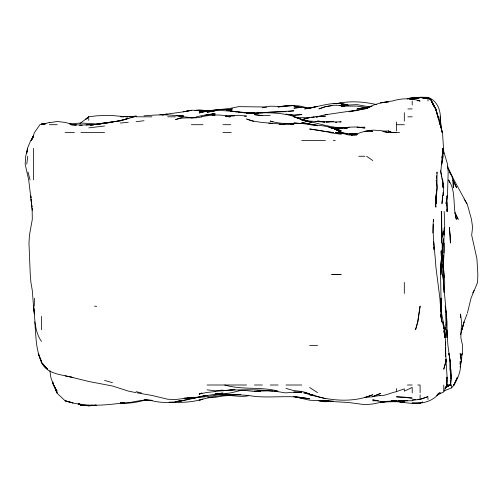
<?xml version="1.0" encoding="UTF-8"?>
<svg xmlns="http://www.w3.org/2000/svg" width="503" height="503" viewBox="0 0 503 503"><rect width="100%" height="100%" fill="white"/><g stroke="black" fill="none" stroke-linecap="round" stroke-linejoin="round"><path stroke-width="0.75" d="M444.218 287.477L444.206 292.501L444.149 287.477M444.237 277.442L443.288 266.684L443.35 258.794L443.269 266.684L443.753 272.11L443.413 270.08M436.252 195.692L436.202 203.583L436.944 187.801L437.044 172.026L436.893 173.46M443.124 192.108L443.099 195.692L443.721 187.801L442.363 180.634M34.267 306.126L34.449 298.235M440.634 170.592L441.628 177.05M441.722 261.667L442.018 274.569L441.854 256.643M432.838 232.983L433.209 224.376M435.868 196.258L435.868 207.192L435.409 203.583L435.868 196.258L435.409 203.583M445.84 326.919L445.715 329.786L446.387 321.901L446.01 314.01L445.903 325.485M446.859 379.985L446.645 385.002L447.11 377.118L445.941 359.903M446.922 378.552L446.985 377.118L447.041 385.002L443.753 391.9L436.585 395.402M433.335 221.509L433.435 219.358C432.196 235.222 434.969 250.915 435.85 266.684L439.88 298.235L441.603 321.901L440.88 314.01L441.879 321.901L440.848 315.444M442.879 265.968L442.954 264.534M443.269 266.684L444.13 250.909L444.023 243.018L443.891 252.959M446.683 198.559L446.016 203.583L447.481 195.692L448.167 172.026L447.488 164.141L442.866 148.366L440.791 172.026L442.439 179.917L443.118 187.801L442.389 181.35L443.174 186.368M440.395 270.268L441.288 259.51M442.376 154.817L442.879 148.366M459.994 364.21L460.258 361.336C461.565 369.843 458.302 377.948 453.832 385.002L457.485 377.118L454.058 385.002L451.644 387.857L443.753 391.07M462.1 353.452L461.37 361.336L460.151 353.452L461.534 361.336L460.075 367.077M443.91 231.839L444.363 227.243L444.03 235.134L443.753 231.669L444.124 235.134L443.747 243.018L443.596 238.718M440.754 270.985L440.389 274.569C444.162 253.669 440.842 232.499 441.64 211.467L441.791 235.134L441.395 243.018L441.816 235.134L441.326 211.467L441.376 217.202M440.898 269.551L441.118 267.401M436.371 178.483L436.667 175.616M443.357 258.052L443.677 255.071M436.698 189.958L436.044 195.692L437.201 187.801L436.239 179.917L436.749 185.651M450.468 382.135L450.638 380.702M450.895 378.552L450.776 369.227L451.248 377.118L450.418 385.002L445.086 387.794M26.772 164.141L27.74 156.251M26.785 153.384L27.432 148.366L30.777 140.475L33.582 136.08L31.161 140.475L33.582 135.59L32.293 139.079M446.871 197.126L447.06 195.692L446.978 211.467L446.909 209.317M442.238 160.558L441.766 164.141L443.2 156.251L442.829 151.95M442.433 159.118L442.621 157.684M27.093 151.95L27.659 148.366L25.691 156.376L25.15 164.141L28.702 179.917L31.972 207.167L31.073 199.276M442.382 155.534L443.501 148.366L442.527 132.591L435.623 108.925L431.637 101.034L427.978 98.11L420.093 97.525L410.769 99.324M441.904 157.684L442.143 156.251M467.419 312.998L471.015 298.235L477.573 282.46L477.85 274.569L476.926 258.794L471.676 235.134L472.6 227.243L471.468 219.358L467.419 204.658L453.983 179.917L447.293 166.109M445.551 362.053L443.753 369.227L446.148 361.336L445.413 347.711M460.452 334.809L464.03 321.901L461.987 329.786L464.068 321.901L467.08 314.01M32.223 139.073L34.443 132.591L39.888 124.7L41.472 123.92L45.773 123.914M461.402 355.602L461.867 354.169M461.565 355.602L462.326 353.452L462.59 345.561L460.842 337.676L461.553 321.901L460.528 314.01L460.717 317.594M472.669 292.979L474.033 290.35M445.01 388.605L447.519 385.002L451.644 385.002L451.644 387.857M79.895 123.575L88.798 116.815L96.683 115.803L104.574 115.52L112.458 115.552L127.687 116.941L126.586 116.815M440.766 392.893L439.389 392.893C430.09 405.374 412.906 404.406 399.294 401.658L404.318 402.318L396.427 401.501L380.652 402.098L386.386 401.658M446.444 385.971L447.519 385.002M85.68 119.286L88.798 116.759L85.762 119.286M446.639 386.279L448.368 385.002M437.629 394.126L439.389 392.893M445.664 387.442L450.122 385.002M445.727 386.964L449.663 385.002M445.136 387.385L450.675 385.002L451.197 377.118L450.084 369.227L450.128 361.336L447.94 345.561L446.827 329.786L447.035 337.676L447.01 321.901L444.224 290.35L444.74 282.46L443.879 272.727M369.894 107.227L364.342 108.925L364.876 108.83C373.559 104.454 382.682 101.99 392.271 101.034C401.312 98.274 411.096 97.84 420.093 101.034L417.226 100.562M201.734 393.126L199.226 394.056L202.03 393.126L199.226 393.962L207.117 392.453L215.007 391.592M183.45 116.815L175.566 119.645C184.073 116.281 193.278 119.337 201.942 116.815M202.816 399.049C192.058 402.431 180.307 402.777 169.109 402.149M202.099 399.25L199.226 400.256C217.095 394.497 235.932 393.403 254.443 396.37C272.852 398.213 291.4 394.66 309.659 398.86L293.884 396.565L309.659 400.218L328.302 401.048M364.876 108.83L369.894 107.101L364.876 108.811M407.185 98.959L412.202 97.337L427.978 97.475C439.308 101.172 441.603 114.326 440.106 124.7L440.031 116.815L441.722 130.434M420.81 398.961L427.978 396.672L420.093 399.527L412.202 400.061L415.786 399.665M410.02 99.449L420.093 97.657L410.794 99.324M409.976 99.449L412.202 98.764L415.786 98.645M410.718 99.273L412.202 98.827L410.096 99.387M49.357 122.436L41.472 124.7L44.339 124.216M204.947 115.426L215.007 113.621L207.117 114.791L209.267 114.565M354.835 110.842L363.845 108.925L349.101 111.779L356.985 110.132L325.435 114.747L327.585 114.671M221.458 393.509C211.7 396.949 201.445 396.867 191.341 398.282L199.226 397.093L183.45 400.602L175.566 401.633L181.759 400.778L190.624 398.552M196.516 116.815L207.117 114.552L215.007 113.974L210.7 114.42M309.659 108.233L317.55 106.334L304.617 108.925C319.072 107.208 333.898 100.072 348.384 105.297M248.708 395.666C241.868 397.345 234.826 395.49 227.909 395.553M396.427 391.705C390.605 392.698 385.298 396.094 379.218 395.61M308.226 118.205L301.775 119.683L293.884 116.815L311.81 122.462M372.044 106.296L364.876 107.875L367.743 107.598M201.558 116.815C210.663 114.778 220.433 113.974 229.443 116.815L225.803 116.275M336.193 103.863C349.39 100.537 363.185 101.656 376.351 104.523M217.158 394.333L220.742 393.585M316.777 116.815L325.435 114.653L327.585 114.602M161.941 114.961C171.705 113.2 181.602 112.433 191.341 110.339L183.45 111.804L191.341 110.22L212.134 110.685M417.226 97.796L420.093 97.211L427.978 97.356L431.473 99.808L427.978 97.475L412.202 97.576L420.093 97.387L427.261 98.368M316.909 116.815L319.701 116.551M145.449 400.067C137.25 402.117 128.856 404.016 120.349 402.784M136.124 116.325L120.349 120.802L96.683 124.191L109.591 122.675M339.06 103.423L341.21 103.04L333.326 103.712L341.21 103.417L348.384 105.36L341.21 104.63L348.384 105.41M341.21 128.542L342.644 128.284M215.007 110.842L207.117 112.219L215.007 110.886M384.235 401.69L372.761 403.984L364.876 404.676L349.101 402.551L319.254 400.778L325.435 401.74L333.326 401.124M162.658 114.904L166.958 114.168M191.341 398.37L192.775 398.131M194.208 397.892L198.509 397.175M128.963 116.966L136.124 115.986M332.609 105.548L325.435 106.699L318.896 108.925L325.435 106.623L333.326 105.259L341.21 105.404L356.985 104.624L369.177 106.856M418.659 97.796L420.093 97.569M381.368 402.035L384.235 401.595L380.652 402.218L387.103 401.62M344.8 128.007L349.101 127.36L341.21 128.102L333.326 127.963L329.019 127.259M49.357 122.669L57.248 121.5L65.132 122.392L73.023 124.581M69.433 123.952L80.908 123.028L96.683 123.933L120.349 120.802L128.24 118.406C115.897 121.984 103.071 123.688 90.326 125.027M240.818 394.585L230.783 395.075L227.909 394.635M240.101 390.598L230.783 392.906L215.007 394.786M227.193 109.88L232.48 108.925L227.909 109.906L230.783 109.541L226.476 109.931M196.359 117.193L191.341 117.853L196.359 117.287M311.797 117.457L313.929 117.18M91.76 124.983L93.979 124.7L90.276 124.97M179.15 116.363L183.45 115.822L179.15 116.187M88.798 127.875L104.574 125.976M90.232 405.393L92.382 405.129M194.925 110.44L199.226 109.906L204.249 110.383M136.124 121.695L144.015 120.733M124.65 402.664C104.932 405.431 84.353 407.323 65.132 400.778L73.023 402.941L65.088 400.778L56.738 392.893L54.274 385.719L57.191 392.893L53.45 385.002L50.778 377.118L49.923 370.661M177.113 401.312L181.759 400.778C172.07 402.752 161.865 403.211 152.214 400.778L144.015 399.973L151.9 400.551C141.211 398.634 131.032 403.752 120.349 403.048L123.933 402.677M381.368 402.06L384.952 401.645M131.138 116.815L136.124 116.243M346.234 127.976L347.667 127.819C331.798 128.837 317.204 122.38 301.775 120.072L311.81 122.499M288.15 111.446L293.884 110.817L260.183 112.917M417.943 399.426L420.093 399.187M335.476 122.474L336.909 122.317M339.776 122.009L341.21 121.852C329.031 121.99 316.752 121.795 304.642 120.645M255.159 113.452L258.749 113.068M120.349 123.059L128.24 122.273M45.773 123.713L41.472 124.122L42.906 124.084M184.167 398.244L185.607 398.106M187.041 397.974L191.341 397.559L175.566 399.533L167.675 399.231L151.9 395.433L137.281 392.893M264.484 107.504L262.333 107.705L270.218 106.183L285.993 106.605L278.109 106.705C287.634 105.825 297.631 104.272 306.792 107.931M312.526 107.567L309.659 107.824L301.775 107.284L293.884 108.12L301.775 107.321L293.884 106.202L299.618 107.403M222.892 390.077L215.007 390.793L207.117 389.831M159.791 114.747L166.958 114.112M88.798 405.789L95.966 405.148L88.798 405.776L80.908 405.135L78.279 403.802L80.908 405.135L88.798 405.789L96.683 405.261M217.158 394.258L222.892 393.761L215.007 393.855L222.892 393.069L199.226 396.716L207.117 395.339L199.226 397.043L184.167 398.282M268.784 390.573L254.443 391.303L260.183 391.083M354.118 135.062L356.985 134.829L349.101 135.068L341.21 133.05L335.734 132.591L337.79 133.018M144.015 115.841C157.112 114.697 170.511 114.112 183.45 116.746M235.083 389.592L222.892 390.718L234.367 389.574M342.644 128.12L341.21 128.221L342.644 128.171M347.667 127.762L344.077 128.02L349.101 127.133L356.985 126.989L364.876 127.982L356.985 127.278L364.876 127.259L359.142 127.523M82.341 125.234L79.474 125.216M85.931 124.996L94.155 124.7L104.574 123.153L96.683 124.518L80.908 125.033L73.023 124.7L75.173 124.97M309.659 117.74L296.034 117.645M321.134 116.457L325.435 116.187C317.418 116.231 309.383 117.017 301.775 119.683C284.61 111.062 265.05 113.03 246.558 112.804L253.009 113.401M221.458 394.082L217.158 394.358L230.783 394.402L225.042 394.101M260.9 391.089L254.443 391.479L246.558 390.63L238.667 390.58M207.833 397.816L215.007 397.376L222.892 396.012L230.783 395.352L227.909 395.415M215.007 391.422C238.409 389.215 262.258 388.788 285.534 392.893L293.884 392.202L301.775 392.654M369.177 107.277L364.876 107.479L356.985 108.925L364.876 107.611L367.027 107.894L365.593 107.604M225.759 116.155L234.367 115.942M315.4 121.481L324.718 121.984L317.55 121.034L324.718 121.952M250.142 112.93L254.443 112.773L246.558 112.685L230.783 111.05M285.993 111.685L270.218 112.075L254.443 113.408L246.558 113.364L248.708 113.427M266.634 390.573L262.333 390.718L273.091 391.076M390.693 132.515L396.427 132.333M350.534 134.42L356.985 134.213L349.101 133.66L356.985 134.288M395.698 400.64L391.315 400.778L396.427 400.69L394.277 400.64M225.759 116.111L238.667 115.288L246.558 116.118L244.408 116.08M407.675 400.778L380.652 401.488L372.761 399.891L376.213 400.445M382.802 131.145L388.542 130.987L390.963 132.591L388.542 131.138L391.504 132.591L399.514 132.591M388.542 401.677L404.318 401.847L396.427 401.501M290.376 124.662L293.884 124.599L279.542 124.266M262.333 115.608L254.443 114.665L262.333 115.602L270.218 115.514M268.784 123.172L272.375 123.461M266.634 107.007L238.667 106.642L230.783 108.264L208.55 110.893C216.598 109.616 225.237 107.931 232.933 111.521M301.775 392.12L293.884 392.133L301.775 392.39M407.876 108.925L412.202 108.925M136.124 116.815L151.9 116.815M167.675 116.815L175.566 116.815M407.902 116.815L412.202 116.815M49.357 124.7L57.248 124.7M191.341 124.7L202.998 124.7M222.892 124.7L230.783 124.7M396.427 124.7L404.318 124.7M65.132 132.591L74.394 132.591M80.908 132.591L104.574 132.591M222.892 132.591L231.286 132.591M301.775 140.475L325.435 140.475M333.326 140.475L335.281 140.475M358.758 156.251L364.876 156.251M309.659 345.561L317.55 345.561M207.117 385.002L246.558 385.002M254.443 385.002L262.333 385.002M270.218 385.002L278.109 385.002M285.993 385.002L301.775 385.002M407.424 385.002L412.202 385.002M417.811 385.002L420.093 385.002M453.392 385.002L454.058 385.002M372.761 400.778L378.457 400.778M397.86 400.64L412.202 400.778M274.525 391.083L276.675 391.095M202.816 111.697L199.226 111.666L207.117 111.006L199.226 112.974C217.227 107.535 236.133 112.628 254.443 113.577L251.575 113.502M389.259 401.237L397.86 401.469L392.843 401.143M226.476 110.32L230.783 110.402L226.476 110.258M341.21 127.731L347.667 127.844M151.9 400.269L144.015 400.099L151.9 400.407M356.985 134.213L349.101 134.024L341.21 132.446C332.263 126.002 321.159 125.492 310.584 124.7L317.55 125.467L301.775 122.474L311.728 124.7L309.659 124.197M331.892 128.296L333.326 128.334L330.458 127.793M339.776 105.693L341.21 105.749M312.526 394.943L309.659 394.824L314.677 395.283M283.126 123.669L301.775 123.43L309.659 124.134L293.884 123.002L301.775 123.499C291.174 123.499 280.504 124.335 270.218 121.028L273.091 121.908M335.476 128.278L340.493 128.51M379.218 395.433L380.652 395.515L372.761 396.458L380.652 393.39L372.761 396.773L364.876 397.408L372.761 394.767C350.868 403.827 326.265 400.319 304.447 392.893M176.283 115.765L183.45 116.18M404.318 400.74L404.884 400.778M279.574 124.354L281.768 124.505M283.233 124.599L284.692 124.7C271.991 122.506 258.8 123.612 246.558 118.978L253.726 121.55M344.8 106.391L341.21 106.127L356.985 106.095L367.027 107.529M356.269 134.546L349.101 134.024L356.985 134.156L351.251 135.118C358.645 134.376 365.008 129.246 372.761 131.245L364.876 131.365L372.761 130.126L380.652 130.535L388.542 132.591L388.542 130.987M83.775 405.179L88.082 405.512M73.023 124.7L76.607 124.989M123.65 116.935L120.349 116.696L128.24 116.533L133.188 117.004M227.325 116.564L230.28 116.815L225.847 116.231M279.58 124.386L281.058 124.511M207.833 110.717L209.984 110.905M422.243 97.834L420.093 97.387L426.544 98.324L423.677 98.016M423.677 97.966L427.978 98.362M238.667 112.207L240.818 112.439M242.974 112.672L245.124 112.911M183.733 116.815L191.341 117.645M303.208 398.445L293.884 396.653M326.151 131.723L333.326 132.591L309.659 128.988L316.833 130.051M341.21 134.295L329.352 132.591M94.52 306.126L96.683 306.384M420.093 97.481L426.544 98.337M73.457 124.7L75.695 124.996M230.783 111.119L232.933 111.415M234.367 111.616L236.517 111.911M303.686 392.893L309.659 393.849L306.239 393.05M304.642 120.733L309.659 121.581L302.492 120.148L309.659 121.839L301.775 119.67L307.509 121.468M367.027 107.925L365.593 107.68L367.146 107.956M384.235 131.836L388.542 132.591M317.55 130.158L324.718 131.503M389.253 131.78L393.516 132.591M329.019 127.353L332.609 128.039M278.109 391.114C260.636 386.48 242 390.177 224.747 385.002M34.738 321.901C36.103 335.105 35.449 349.195 41.472 361.336L38.247 353.452L41.472 362.726L47.628 369.227L41.472 362.248C46.836 374.553 61.838 374.439 73.023 377.533M65.132 375.873L72.344 377.395M136.124 392.692L128.24 391.057L112.458 386.008L88.798 381.488L70.998 377.118M70.483 124.7L73.023 125.234M136.124 391.686L141.374 392.893M341.323 132.591L347.686 134.125M334.042 128.699L341.21 130.579L334.042 128.825L341.21 131.949L333.326 128.202L341.21 132.541M325.435 398.703L309.659 394.22M307.094 392.893L301.775 391.447L293.884 390.617L285.993 388.442M104.574 380.431L112.458 382.67M389.278 131.88L391.504 132.591M80.908 404.575L78.757 403.664L80.908 404.575L80.908 405.041L78.279 403.632L80.908 405.041M232.751 111.509L230.783 110.578L232.751 111.578M78.279 403.777L80.908 405.116M309.659 387.543L317.55 392.629M366.58 156.251L372.761 160.539M432.869 104.322L435.831 108.925L431.411 101.034L433.636 106.058M53.45 385.002L52.84 382.135L53.45 385.002L57.248 391.127M464.112 198.981L466.91 203.583M41.472 341.405C34.11 331.075 35.091 318.097 33.582 306.126L34.411 314.01L33.582 306.648M449.456 172.026L451.644 175.88L453.09 179.917L453.341 187.801L453.002 179.917L456.63 187.801L452.819 179.917M431.165 101.034L435.623 108.925L437.943 116.815M447.903 168.084L450.606 174M454.869 212.782L458.208 219.358L455.02 212.782M431.631 101.034L435.623 108.925M449.669 182.784L448.632 179.917C456.372 191.58 452.53 206.4 456.359 219.358L455.46 215.768M438.981 121.116L440.263 124.7M443.344 151.925L443.753 153.346L443.218 148.366M27.979 172.026L30.061 179.917M440.465 308.993C444.413 324.422 446.23 340.393 445.576 356.319M437.698 116.105L435.868 109.05L440.521 124.7L442.15 132.591L441.464 129.717M440.433 125.417L441.118 128.284M441.93 178.483L442.225 179.917M437.887 116.815L438.453 119.683M449.405 357.752L450.078 361.336L449.43 357.036L450.047 361.336L450.286 372.094M443.891 330.502L445.224 337.676M442.835 266.684L443.068 268.042M445.18 306.126L446.211 314.01L445.451 308.276M443.935 331.219L444.206 333.37M444.388 334.809L444.746 337.676L444.193 329.786L442.816 321.901L443.244 325.485M443.413 326.919L443.583 328.352M450.43 373.528L450.657 375.678M446.664 202.143L447.507 211.467M433.353 241.585L433.592 244.452M443.256 186.368L442.671 179.917L443.061 186.368M31.092 199.276L32.186 211.467L32.299 219.358L29.47 235.134L28.967 243.018L30.255 274.569L30.928 282.46L32.274 290.35L33.506 306.126M433.812 247.325L433.976 249.475M445.689 356.319L445.413 350.585M445.891 359.186L446.035 361.336M443.413 269.023L443.608 272.148M440.861 301.102L441.144 306.126L440.571 274.569L440.634 266.684L441.515 258.794L441.125 250.909L441.269 255.926M441.527 227.243L441.892 237.284L441.433 227.243L441.791 235.134L441.577 227.243L441.779 233.7M441.615 314.01L441.037 298.235L441.32 312.577M444.193 211.467L444.746 227.243M445.419 342.694L445.545 345.561L445.394 341.977M442.634 151.95L442.69 153.384M441.515 314.01L441.219 306.126L441.357 312.577M443.753 272.11L443.571 266.684L443.627 272.419M446.721 203.583L446.702 202.143L446.79 205.733M433.85 243.018L434.045 249.475M444.092 287.477L444.155 292.501M443.753 385.028L443.753 390.592M427.978 98.11L427.978 101.034M427.978 397.703L427.978 399.52M420.093 385.631L420.093 392.893M420.093 394.811L420.093 399.244M412.202 101.034L412.202 104.869M412.202 392.893L412.202 387.417L404.318 391.158L404.318 388.863L396.427 391.617L396.427 388.567M404.318 112.716L404.318 121.16M404.318 282.46L404.318 293.394M396.427 121.996L396.427 130.887M88.798 118.293L88.798 120.418M41.472 316.444L41.472 329.786M33.582 148.366L33.582 179.917M443.753 325.498L443.753 328.358L443.753 325.498M442.156 250.909L442.018 258.794L441.194 266.684L441.955 258.794L441.923 250.909L442.024 258.794L442.917 243.018L442.156 250.909M442.69 195.692L441.974 203.583L442.69 195.692M420.093 306.126L417.823 321.901L415.528 329.786L417.723 321.901L420.093 306.126M422.702 402.06L420.093 403.085L412.202 403.066L420.093 403.085L422.702 402.054M215.007 114.948L212.134 115.42L215.007 115.024M333.326 274.311L331.647 274.569L341.21 274.569L333.326 274.311M285.993 105.768L278.109 106.919L293.884 105.517L285.993 105.768M388.542 101.826L380.652 102.807L388.542 101.851M313.96 117.23L311.81 117.488L313.96 117.23M317.55 116.815L316.117 116.979L317.55 116.815M301.775 114.596L293.884 115.256L285.993 114.15L293.884 115.168L301.775 114.596M333.326 121.462L326.151 121.99L333.326 121.462M325.435 400.514L318.877 400.778L325.435 400.558L333.326 401.451L325.435 400.514M396.427 401.281L389.259 401.469L396.427 401.3M404.318 397.131L396.427 396.823L412.202 398.106L404.318 397.131M341.21 133.05L335.4 132.591L341.21 133.069M446.274 361.336L445.859 359.903L446.274 361.336M32.406 210.034L32.192 208.6L32.412 210.034M449.217 355.602L448.896 353.452L449.21 355.602M443.684 282.46L442.753 274.569L443.621 282.46L443.753 289.634L443.684 282.46M450.21 235.134L449.355 227.243L450.392 243.018L450.21 235.134M30.966 197.842L30.777 195.692L30.953 197.842M445.155 336.96L444.709 329.786L445.161 336.96"/></g></svg>
